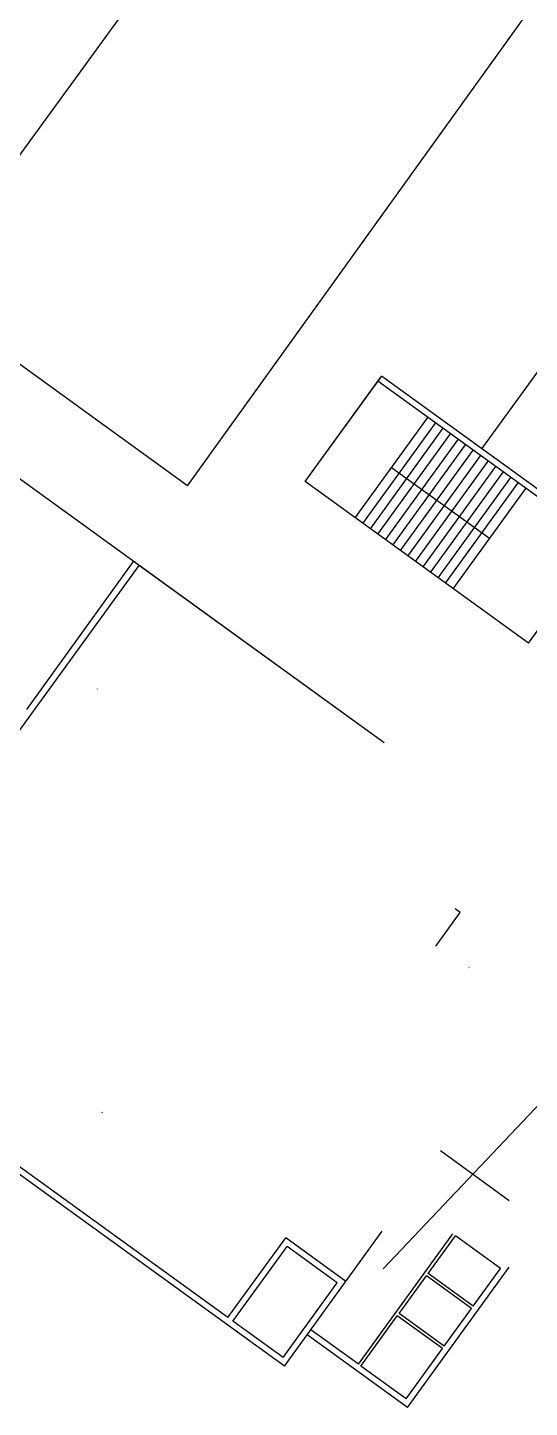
# Model space of a CAD drawing. Header units: metres. Extents: x 141303 to 146299, y 125960 to 127091.
# Drawn here: x 141914.72 to 141930.92, y 126569.42 to 126614.01 of the extents above; entities that cross this region are included whole.
import ezdxf

# ---------------------------------------------------------------- set-up
doc = ezdxf.new("R2010")
doc.units = ezdxf.units.M
doc.header["$MEASUREMENT"] = 0
doc.layers.add('NVMI-CONTOUR', color=43, linetype='Continuous', lineweight=13)
doc.layers.add('NVMI_WALL', color=7, linetype='Continuous', lineweight=30)

msp = doc.modelspace()

# ---------------------------------------------------------------- linework, layer by layer
at = {"layer": 'NVMI-CONTOUR'}
msp.add_line((141933.403, 126581.51939), (141926.20097, 126573.897), dxfattribs=at)
at = {"layer": 'NVMI_WALL'}
for p, q in [((141911.24554, 126605.45197), (141922.25803, 126620.61389)), ((141919.8844, 126599.19684), (141930.81534, 126614.4178)), ((141919.8844, 126599.19684), (141911.24554, 126605.45197)), ((141929.38189, 126600.39341), (141932.90073, 126605.25322)), ((141926.23412, 126590.89536), (141910.22895, 126602.48421)), ((141923.67837, 126599.3368), (141926.14156, 126602.73867)), ((141923.67883, 126599.33744), (141926.14201, 126602.7393)), ((141936.47329, 126595.01183), (141926.02472, 126602.57731)), ((141936.75257, 126595.05653), (141926.14201, 126602.7393)), ((141925.29876, 126598.16449), (141927.64466, 126601.40436)), ((141925.54175, 126597.98855), (141927.88765, 126601.22842)), ((141925.78474, 126597.81261), (141928.13064, 126601.05248)), ((141926.02773, 126597.63666), (141928.37363, 126600.87654)), ((141926.02773, 126597.63666), (141928.37363, 126600.87654)), ((141926.27073, 126597.46072), (141928.61662, 126600.7006)), ((141926.27073, 126597.46072), (141928.61662, 126600.7006)), ((141926.51372, 126597.28478), (141928.85961, 126600.52465)), ((141926.51372, 126597.28478), (141928.85961, 126600.52465)), ((141926.75671, 126597.10884), (141929.1026, 126600.34871)), ((141926.9997, 126596.9329), (141929.34559, 126600.17277)), ((141929.63059, 126597.49718), (141926.47171, 126599.78443)), ((141927.24269, 126596.75695), (141929.58858, 126599.99683)), ((141927.48568, 126596.58101), (141929.83157, 126599.82089)), ((141930.88755, 126594.11782), (141923.67883, 126599.33744)), ((141927.72867, 126596.40507), (141930.07456, 126599.64494)), ((141927.97166, 126596.22913), (141930.31755, 126599.469)), ((141928.21465, 126596.05319), (141930.56054, 126599.29306)), ((141928.45764, 126595.87724), (141930.80353, 126599.11712)), ((141930.88755, 126594.11782), (141933.23344, 126597.3577)), ((141905.61027, 126579.12264), (141918.3221, 126596.62421)), ((141914.69368, 126591.96895), (141918.13444, 126596.76009)), ((141926.23412, 126590.89536), (141918.13444, 126596.76009)), ((141926.23412, 126590.89536), (141918.13444, 126596.76009)), ((141926.23412, 126590.89536), (141918.13444, 126596.76009)), ((141916.38448, 126594.32333), (141916.37502, 126594.33018)), ((141916.98062, 126592.63452), (141916.97582, 126592.638)), ((141927.90187, 126584.33209), (141928.68654, 126585.41579)), ((141928.68654, 126585.41579), (141928.52455, 126585.53308)), ((141928.97287, 126583.63031), (141928.96627, 126583.63508)), ((141923.01202, 126570.75837), (141907.63032, 126581.89579)), ((141921.18539, 126572.3279), (141907.74762, 126582.05778)), ((141917.13205, 126578.94411), (141917.11876, 126578.95373)), ((141930.26889, 126576.09905), (141928.04498, 126577.70931)), ((141921.18539, 126572.3279), (141923.0514, 126574.90501)), ((141923.01202, 126570.75837), (141926.16827, 126575.11741)), ((141924.99532, 126573.49748), (141923.0514, 126574.90501)), ((141925.401, 126570.81804), (141928.45066, 126575.02988)), ((141927.65195, 126573.75628), (141928.53166, 126574.97123)), ((141929.9896, 126573.91558), (141928.53166, 126574.97123)), ((141921.34739, 126572.21061), (141923.0961, 126574.62572)), ((141924.71604, 126573.45278), (141923.0961, 126574.62572)), ((141926.98464, 126569.42445), (141930.26889, 126573.96028)), ((141929.10989, 126572.70063), (141929.9896, 126573.91558)), ((141922.96733, 126571.03766), (141924.71604, 126573.45278)), ((141926.71359, 126572.46033), (141927.5933, 126573.67528)), ((141929.05124, 126572.61963), (141927.5933, 126573.67528)), ((141929.10989, 126572.70063), (141927.65195, 126573.75628)), ((141928.17153, 126571.40468), (141926.71359, 126572.46033)), ((141928.17153, 126571.40468), (141929.05124, 126572.61963)), ((141922.96733, 126571.03766), (141921.34739, 126572.21061)), ((141925.482, 126570.75939), (141926.65494, 126572.37933)), ((141928.11289, 126571.32368), (141926.65494, 126572.37933)), ((141926.98464, 126569.42445), (141923.74476, 126571.77035)), ((141925.401, 126570.81804), (141923.86206, 126571.93234)), ((141926.93994, 126569.70374), (141928.11289, 126571.32368)), ((141926.93994, 126569.70374), (141925.482, 126570.75939))]:
    msp.add_line(p, q, dxfattribs=at)

doc.saveas('drawing.dxf')
